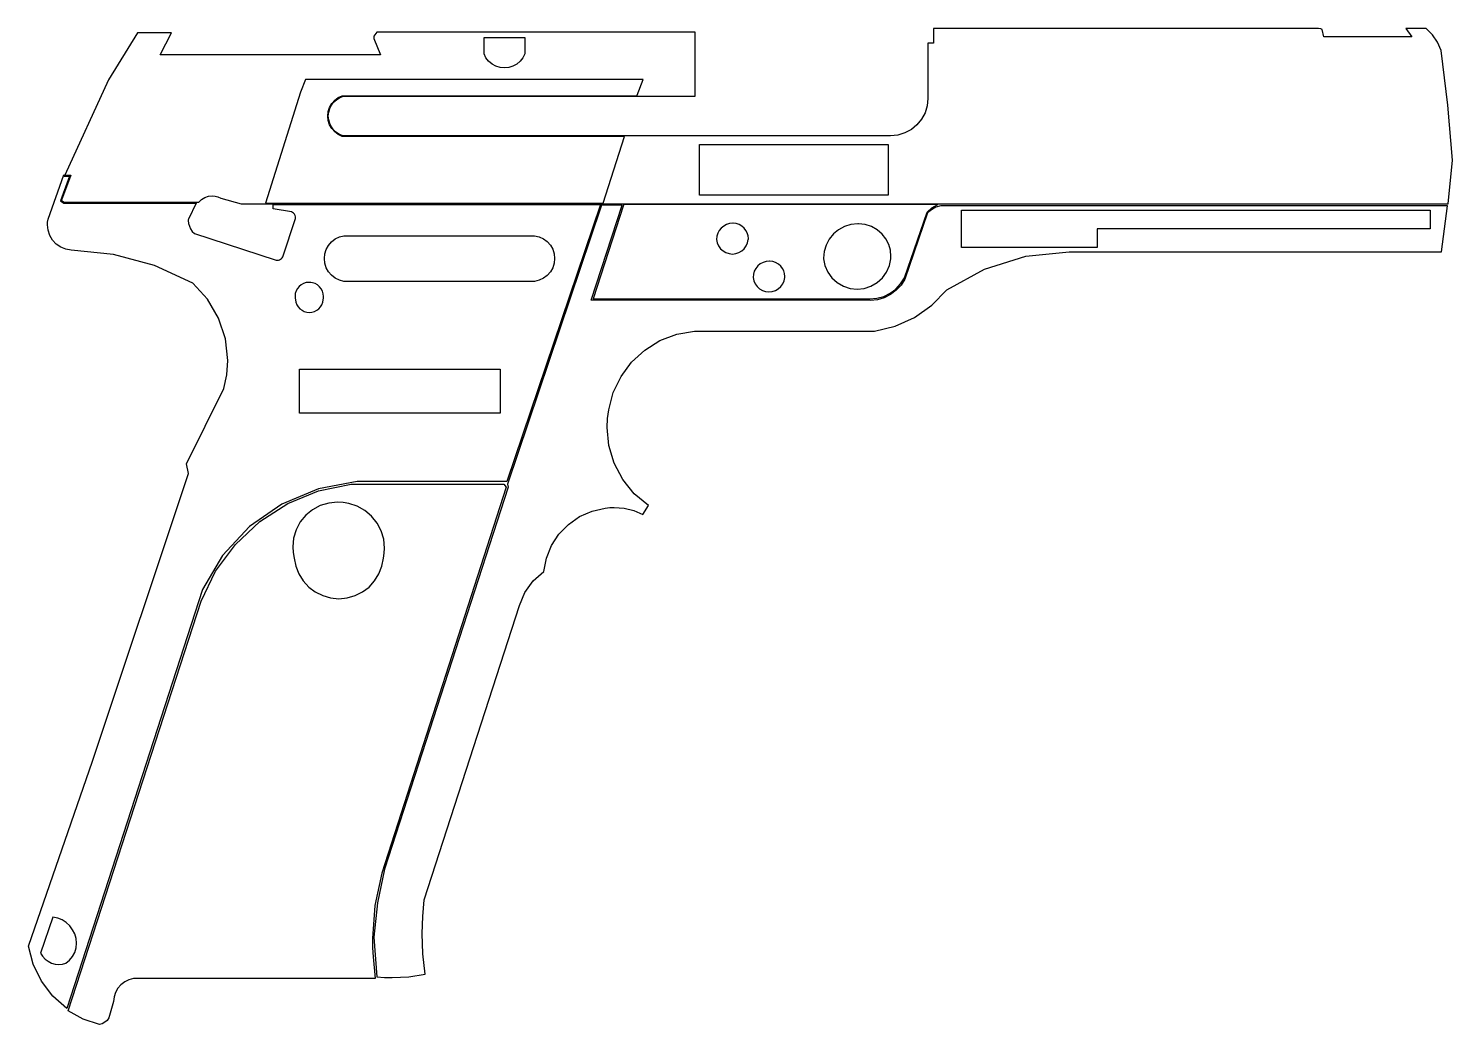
# Model space of a CAD drawing. Header units: millimetres. Extents: x 0 to 38.1, y 0 to 26.7.
import ezdxf

# ---------------------------------------------------------------- set-up
doc = ezdxf.new("R2010")
doc.units = ezdxf.units.MM

msp = doc.modelspace()

# ---------------------------------------------------------------- linework, layer by layer
for points in [[(37.395, 26.653), (36.853, 26.653), (37.014, 26.426), (34.66, 26.426), (34.612, 26.629), (34.577, 26.647), (34.511, 26.653), (24.213, 26.653), (24.213, 26.26), (24.064, 26.26), (24.064, 24.818), (24.065, 24.78), (24.046, 24.585), (23.989, 24.398), (23.897, 24.225), (23.772, 24.073), (23.621, 23.949), (23.448, 23.857), (23.261, 23.8), (23.066, 23.781), (23.028, 23.781), (8.419, 23.781), (8.325, 23.818), (8.24, 23.872), (8.165, 23.94), (8.104, 24.021), (8.059, 24.111), (8.032, 24.209), (8.022, 24.309), (8.032, 24.41), (8.059, 24.507), (8.104, 24.598), (8.165, 24.679), (8.24, 24.747), (8.325, 24.8), (8.419, 24.837), (17.031, 24.837), (17.837, 24.837), (17.837, 26.55), (9.321, 26.55), (9.243, 26.448), (9.237, 26.388), (9.417, 25.949), (3.527, 25.949), (3.828, 26.535), (2.914, 26.535), (2.138, 25.278), (0.97, 22.731), (1.132, 22.731), (0.88, 22.058), (0.946, 22.009), (4.554, 22.009), (4.628, 22.079), (4.715, 22.132), (4.812, 22.164), (4.914, 22.175), (4.993, 22.169), (5.07, 22.149), (5.143, 22.116), (5.69, 21.96), (37.98, 21.96), (38.1, 23.127), (37.972, 24.597), (37.794, 26.061), (37.7, 26.283), (37.565, 26.482)], [(12.188, 26.41), (13.278, 26.41), (13.278, 25.973), (13.226, 25.868), (13.153, 25.776), (13.064, 25.7), (12.961, 25.643), (12.85, 25.609), (12.733, 25.597), (12.616, 25.609), (12.504, 25.643), (12.402, 25.7), (12.312, 25.776), (12.24, 25.868), (12.188, 25.973), (12.188, 26.398)], [(16.285, 24.865), (16.442, 25.285), (7.409, 25.285), (7.275, 24.945), (6.337, 21.976), (15.379, 21.976), (15.95, 23.765), (8.396, 23.766), (8.288, 23.816), (8.193, 23.886), (8.114, 23.975), (8.055, 24.078), (8.019, 24.191), (8.007, 24.309), (8.019, 24.427), (8.055, 24.54), (8.114, 24.644), (8.193, 24.733), (8.288, 24.803), (8.396, 24.853), (16.278, 24.853)], [(17.955, 23.548), (22.999, 23.548), (22.999, 22.193), (17.955, 22.193)], [(12.712, 14.529), (8.794, 14.529), (7.755, 14.337), (6.779, 13.928), (5.912, 13.323), (5.193, 12.547), (4.655, 11.637), (1.026, 0.432), (0.649, 0.763), (0.345, 1.162), (0.126, 1.613), (0, 2.099), (1.709, 7.047), (4.28, 14.744), (4.228, 15.003), (5.227, 17.018), (5.304, 17.389), (5.33, 17.767), (5.268, 18.348), (5.087, 18.904), (4.793, 19.409), (4.4, 19.842), (3.369, 20.312), (2.274, 20.608), (1.145, 20.72), (1.001, 20.745), (0.865, 20.801), (0.745, 20.884), (0.645, 20.991), (0.571, 21.116), (0.525, 21.254), (0.509, 21.398), (0.513, 21.473), (0.525, 21.547), (0.95, 22.738), (0.952, 22.701), (1.095, 22.701), (0.854, 22.04), (0.943, 21.98), (4.489, 21.98), (4.278, 21.554), (4.276, 21.534), (4.276, 21.514), (4.283, 21.435), (4.304, 21.359), (4.337, 21.288), (4.383, 21.223), (4.44, 21.168), (6.601, 20.465), (6.63, 20.457), (6.66, 20.454), (6.689, 20.457), (6.718, 20.465), (6.745, 20.478), (6.769, 20.496), (6.789, 20.518), (6.806, 20.543), (7.146, 21.571), (7.147, 21.577), (7.147, 21.582), (7.143, 21.617), (7.133, 21.651), (7.115, 21.681), (7.092, 21.707), (7.064, 21.729), (7.033, 21.743), (6.546, 21.825), (6.546, 21.944), (15.308, 21.944), (12.8, 14.53)], [(15.325, 21.901), (12.815, 14.46), (12.832, 14.381), (9.527, 4.155), (9.338, 3.254), (9.237, 2.339), (9.316, 1.277), (9.524, 1.262), (9.733, 1.257), (10.176, 1.28), (10.615, 1.347), (10.554, 1.892), (10.534, 2.44), (10.548, 2.89), (10.589, 3.339), (13.134, 11.214), (13.282, 11.564), (13.505, 11.87), (13.792, 12.118), (13.86, 12.476), (13.995, 12.815), (14.193, 13.121), (14.446, 13.383), (14.744, 13.592), (15.078, 13.74), (15.433, 13.82), (15.551, 13.833), (15.669, 13.838), (15.934, 13.816), (16.192, 13.751), (16.437, 13.644), (16.586, 13.89), (16.209, 14.204), (15.9, 14.586), (15.67, 15.02), (15.529, 15.49), (15.481, 15.979), (15.492, 16.213), (15.525, 16.446), (15.646, 16.909), (15.853, 17.34), (16.137, 17.724), (16.489, 18.048), (16.896, 18.299), (17.343, 18.469), (17.815, 18.552), (22.637, 18.552), (23.19, 18.683), (23.709, 18.917), (24.173, 19.245), (24.567, 19.656), (25.582, 20.214), (26.687, 20.558), (27.839, 20.675), (28.006, 20.672), (37.802, 20.672), (37.963, 21.904), (24.408, 21.904), (24.278, 21.867), (24.159, 21.804), (24.057, 21.717), (23.444, 19.949), (23.345, 19.787), (23.217, 19.647), (23.066, 19.532), (22.896, 19.447), (22.714, 19.395), (22.525, 19.378), (22.457, 19.38), (22.389, 19.387), (15.054, 19.387), (15.888, 21.929), (15.327, 21.929)], [(15.918, 21.927), (15.106, 19.417), (22.477, 19.417), (22.512, 19.417), (22.701, 19.434), (22.883, 19.485), (23.052, 19.568), (23.204, 19.681), (23.333, 19.819), (23.435, 19.978), (24.041, 21.736), (24.173, 21.854), (24.327, 21.941), (15.922, 21.941)], [(25.027, 21.788), (37.502, 21.788), (37.502, 21.292), (28.594, 21.292), (28.594, 20.795), (24.964, 20.795), (24.964, 21.788)], [(18.847, 21.439), (18.841, 21.439), (18.757, 21.431), (18.676, 21.406), (18.601, 21.367), (18.536, 21.313), (18.482, 21.247), (18.442, 21.173), (18.418, 21.092), (18.409, 21.008), (18.409, 21.002), (18.428, 20.914), (18.464, 20.833), (18.517, 20.76), (18.583, 20.7), (18.66, 20.655), (18.745, 20.628), (18.834, 20.618), (18.923, 20.628), (19.008, 20.655), (19.086, 20.7), (19.152, 20.76), (19.205, 20.833), (19.241, 20.914), (19.259, 21.002), (19.26, 21.016), (19.26, 21.03), (19.253, 21.107), (19.232, 21.181), (19.196, 21.25), (19.149, 21.311), (19.086, 21.365), (19.013, 21.406), (18.934, 21.431), (18.851, 21.439)], [(22.198, 21.422), (22.185, 21.422), (22.006, 21.404), (21.834, 21.352), (21.676, 21.268), (21.537, 21.154), (21.423, 21.015), (21.338, 20.856), (21.286, 20.684), (21.268, 20.505), (21.268, 20.493), (21.308, 20.307), (21.385, 20.133), (21.496, 19.98), (21.637, 19.852), (21.802, 19.757), (21.982, 19.698), (22.171, 19.679), (22.36, 19.698), (22.541, 19.757), (22.705, 19.852), (22.846, 19.98), (22.958, 20.133), (23.035, 20.307), (23.074, 20.493), (23.076, 20.523), (23.076, 20.553), (23.061, 20.717), (23.015, 20.874), (22.94, 21.02), (22.839, 21.149), (22.706, 21.265), (22.552, 21.351), (22.383, 21.404), (22.207, 21.422)], [(8.44, 21.108), (13.54, 21.108), (13.663, 21.078), (13.778, 21.025), (13.879, 20.949), (13.963, 20.853), (14.025, 20.743), (14.064, 20.622), (14.077, 20.496), (14.064, 20.37), (14.025, 20.249), (13.963, 20.139), (13.879, 20.044), (13.778, 19.968), (13.663, 19.914), (13.54, 19.885), (8.44, 19.885), (8.319, 19.916), (8.207, 19.971), (8.108, 20.048), (8.027, 20.143), (7.966, 20.252), (7.929, 20.372), (7.916, 20.496), (7.929, 20.62), (7.966, 20.74), (8.027, 20.849), (8.108, 20.944), (8.207, 21.021), (8.319, 21.076)], [(19.823, 20.424), (19.818, 20.424), (19.733, 20.415), (19.652, 20.391), (19.578, 20.351), (19.512, 20.297), (19.459, 20.232), (19.419, 20.157), (19.394, 20.076), (19.386, 19.992), (19.386, 19.986), (19.404, 19.899), (19.441, 19.817), (19.493, 19.745), (19.56, 19.685), (19.637, 19.64), (19.722, 19.612), (19.811, 19.603), (19.9, 19.612), (19.985, 19.64), (20.062, 19.685), (20.129, 19.745), (20.181, 19.817), (20.218, 19.899), (20.236, 19.986), (20.237, 20), (20.237, 20.015), (20.23, 20.092), (20.208, 20.166), (20.173, 20.234), (20.126, 20.295), (20.063, 20.35), (19.99, 20.39), (19.911, 20.415), (19.828, 20.424)], [(7.597, 19.847), (7.55, 19.856), (7.503, 19.859), (7.43, 19.852), (7.36, 19.831), (7.296, 19.797), (7.24, 19.75), (7.194, 19.694), (7.159, 19.63), (7.138, 19.56), (7.131, 19.487), (7.134, 19.44), (7.143, 19.393), (7.156, 19.326), (7.181, 19.262), (7.217, 19.203), (7.264, 19.153), (7.318, 19.111), (7.38, 19.081), (7.446, 19.062), (7.515, 19.056), (7.583, 19.062), (7.649, 19.081), (7.711, 19.111), (7.766, 19.153), (7.812, 19.203), (7.849, 19.262), (7.874, 19.326), (7.886, 19.393), (7.893, 19.435), (7.896, 19.477), (7.888, 19.55), (7.867, 19.62), (7.833, 19.685), (7.787, 19.742), (7.731, 19.789), (7.667, 19.825)], [(7.247, 17.538), (12.618, 17.538), (12.618, 16.359), (7.247, 16.359)], [(12.784, 14.377), (9.453, 4.048), (9.266, 3.182), (9.203, 2.298), (9.208, 2.053), (9.222, 1.809), (9.273, 1.229), (2.807, 1.229), (2.686, 1.197), (2.574, 1.141), (2.475, 1.064), (2.393, 0.969), (2.332, 0.86), (2.293, 0.74), (2.279, 0.616), (2.148, 0.176), (2.101, 0.112), (2.042, 0.06), (1.974, 0.022), (1.898, 0), (1.464, 0.146), (1.062, 0.367), (4.619, 11.326), (5.008, 12.128), (5.537, 12.847), (6.187, 13.458), (6.937, 13.941), (7.762, 14.279), (8.635, 14.463), (12.717, 14.463)], [(8.567, 13.939), (8.417, 13.968), (8.265, 13.977), (8.032, 13.954), (7.808, 13.887), (7.602, 13.776), (7.421, 13.628), (7.272, 13.447), (7.162, 13.24), (7.094, 13.016), (7.071, 12.783), (7.081, 12.631), (7.11, 12.481), (7.151, 12.264), (7.231, 12.058), (7.348, 11.87), (7.497, 11.707), (7.673, 11.574), (7.871, 11.476), (8.084, 11.416), (8.304, 11.395), (8.524, 11.416), (8.737, 11.476), (8.934, 11.574), (9.111, 11.707), (9.26, 11.87), (9.377, 12.058), (9.457, 12.264), (9.498, 12.481), (9.52, 12.614), (9.528, 12.748), (9.505, 12.983), (9.437, 13.209), (9.327, 13.417), (9.179, 13.601), (8.998, 13.753), (8.792, 13.867)], [(0.653, 2.873), (0.324, 1.913), (0.377, 1.827), (0.445, 1.752), (0.526, 1.691), (0.617, 1.646), (0.714, 1.618), (0.815, 1.609), (0.907, 1.617), (0.996, 1.64), (1.095, 1.72), (1.176, 1.819), (1.236, 1.931), (1.273, 2.053), (1.285, 2.179), (1.273, 2.305), (1.237, 2.425), (1.178, 2.536), (1.104, 2.643), (1.011, 2.733), (0.901, 2.802), (0.781, 2.85)]]:
    msp.add_lwpolyline(points, close=True)

doc.saveas('drawing.dxf')
